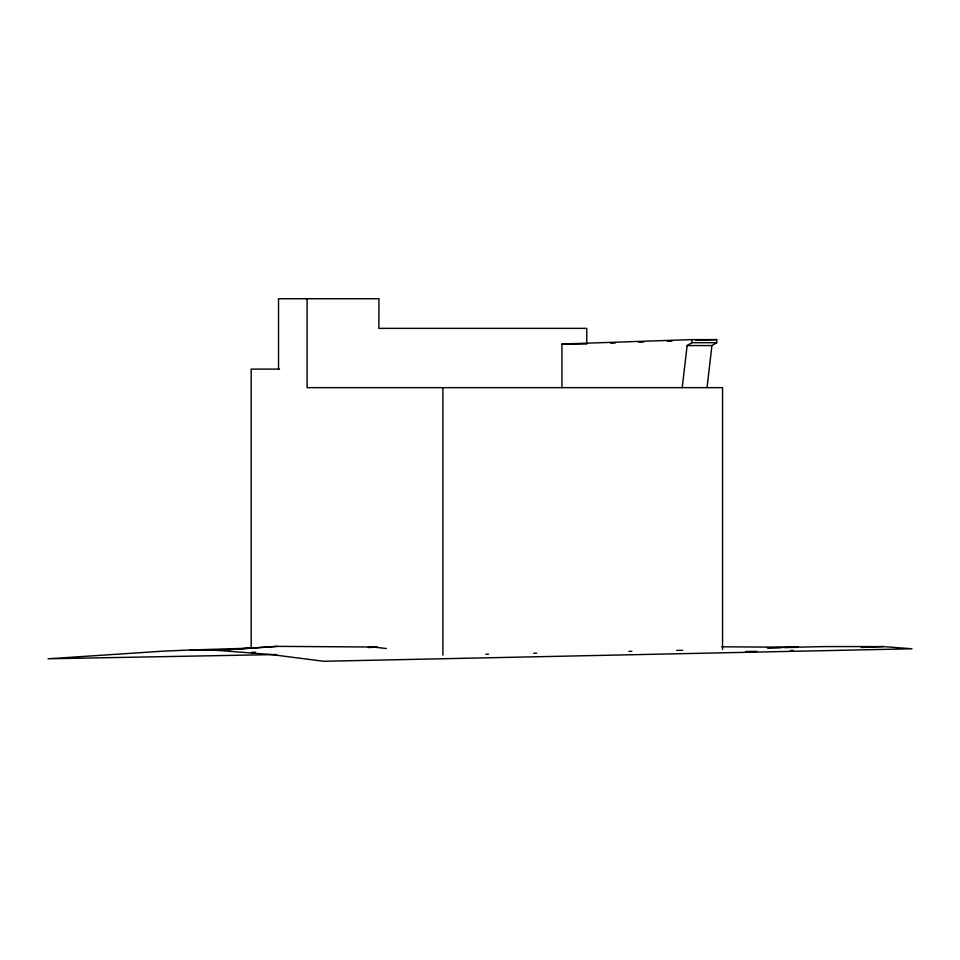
<?xml version="1.0" encoding="UTF-8"?>
<svg xmlns="http://www.w3.org/2000/svg" width="960" height="960" viewBox="0 0 960 960"><rect width="100%" height="100%" fill="white"/><g stroke="black" fill="none" stroke-linecap="round" stroke-linejoin="round"><path stroke-width="1.44" d="M682.224 387.648L687.132 345.564L691.932 342.696L716.736 342.696L716.736 339.612L691.932 339.612L561.948 344.016L561.948 387.648M707.028 387.648L711.936 345.564L716.736 342.696M377.388 647.052L277.356 646.368L217.38 650.364L190.284 649.992L162.42 651.204L48 658.788L276.744 654.54M277.356 646.368L217.38 650.364L270.552 654.468L323.76 661.272L912 648.792L883.38 646.584L825.072 646.584L767.316 647.796L780.612 647.592M368.124 647.52L375.12 647.22L386.328 648.54M255.468 652.368L251.196 652.548L255.384 652.512M790.404 650.532L793.38 650.4M861.348 647.52L883.38 646.584M610.656 343.212L615.132 343.056M639.036 342.252L643.524 342.096M667.428 341.28L671.916 341.136M695.82 340.32L716.736 339.612M190.284 649.992L249.588 648.192M485.736 654.24L488.604 654.18M533.7 653.28L536.664 653.22M628.908 651.372L631.86 651.312M676.716 650.412L682.704 650.292M785.04 647.52L798.324 647.304L721.8 646.788M745.596 651.516L757.044 651.372M561.948 344.016L586.752 344.016L586.752 328.368L378.852 328.368L378.948 298.728L278.52 298.728L278.52 369.108M687.132 345.564L711.936 345.564M279.54 369.108L251.196 369.108L251.196 648.048M722.544 649.5L722.544 387.648L307.092 387.648L307.092 298.728M691.932 339.612L691.932 342.696M442.884 387.648L442.884 655.092"/></g></svg>
